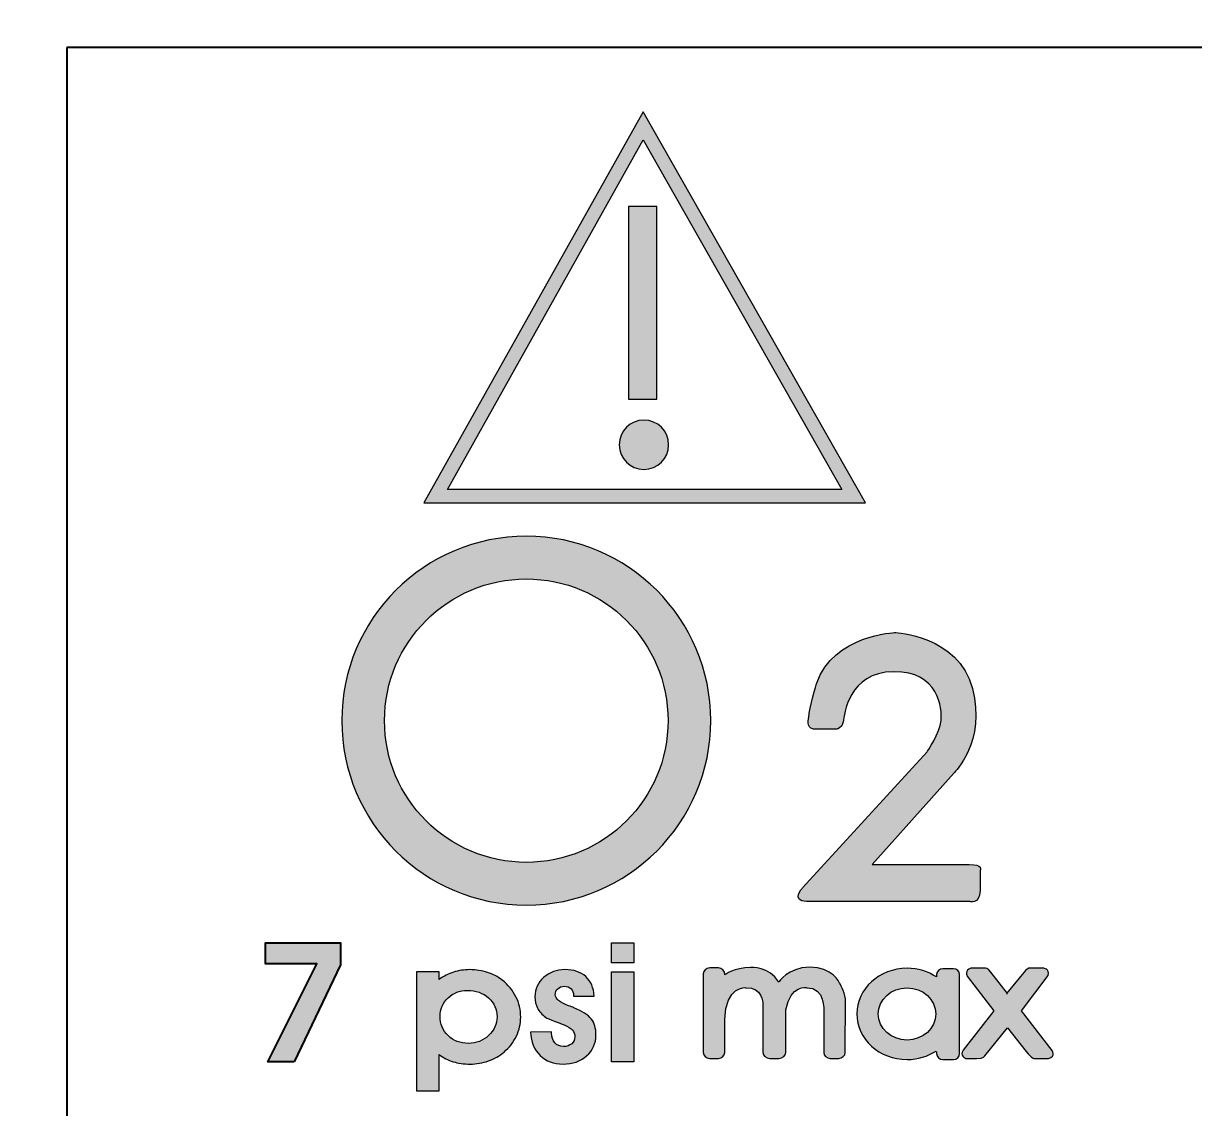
# Model space of a CAD drawing. Header units: inches. Extents: x 0.3 to 16.7, y 0.1 to 10.9.
# Drawn here: x 10.986 to 11.586, y 6.344 to 6.9 of the extents above; entities that cross this region are included whole.
import ezdxf

# ---------------------------------------------------------------- set-up
doc = ezdxf.new("R2010")
doc.units = ezdxf.units.IN
doc.header["$MEASUREMENT"] = 0
doc.header["$PDSIZE"] = -1
doc.layers.add('DIM', color=7, linetype='Continuous')
doc.layers.add('Layer 1', color=7, linetype='Continuous')
doc.styles.add('ROMANS', font='ROMANS.SHX')
doc.dimstyles.get("Standard").update_dxf_attribs({"dimtxt": 0.18, "dimasz": 0.18, "dimexe": 0.18, "dimexo": 0.0625, "dimgap": 0.09, "dimtad": 0, "dimtih": 1, "dimtoh": 1, "dimdec": 4, "dimzin": 0, "dimdsep": 46, "dimtxsty": 'Standard', "dimcen": 0.09, "dimadec": 0, "dimazin": 0, "dimtfac": 1, "dimtdec": 4, "dimtofl": 0, "dimtmove": 0, "dimatfit": 3, "dimfxl": 0, "dimtolj": 1, "dimtzin": 0, "dimarcsym": 0})

# ---------------------------------------------------------------- blocks, each defined once
blk = doc.blocks.new('*D2')
at = {"layer": 'Defpoints', "color": 0}
for p in [(11.59906, 7.6552), (11.00851, 6.88808), (11.59906, 6.88808)]:
    blk.add_point(p, dxfattribs=at)
at = {"layer": 'DIM', "color": 0, "lineweight": -2}
for p, q in [((11.00851, 6.94808), (11.00851, 7.7177)), ((11.59906, 6.94808), (11.59906, 7.7177)), ((10.87851, 7.6552), (10.74851, 7.6552)), ((11.72906, 7.6552), (11.85906, 7.6552))]:
    blk.add_line(p, q, dxfattribs=at)
at = {"layer": 'DIM', "color": 0}
for points in [[(10.87851, 7.67686), (10.87851, 7.63353), (11.00851, 7.6552)], [(11.72906, 7.67686), (11.72906, 7.63353), (11.59906, 7.6552)]]:
    blk.add_solid(points, dxfattribs=at)
at = {"layer": 'DIM', "color": 0, "insert": (11.30379, 7.6552), "char_height": 0.125, "attachment_point": 5, "style": 'ROMANS'}
blk.add_mtext('\\A1;(15)', dxfattribs=at)

msp = doc.modelspace()

# ---------------------------------------------------------------- hatches: boundary and pattern name
at = {"layer": 'DIM'}
h = msp.add_hatch(color=256, dxfattribs=at)
edge = h.paths.add_edge_path()
edge.add_spline(control_points=[(11.29165, 6.68431), (11.29165, 6.69131), (11.2973, 6.69697), (11.3043, 6.69697), (11.3113, 6.69697), (11.31696, 6.69131), (11.31696, 6.68431), (11.31696, 6.67732), (11.3113, 6.67165), (11.3043, 6.67165), (11.2973, 6.67165), (11.29165, 6.67732), (11.29165, 6.68431)], knot_values=[0, 0, 0, 0, 1, 1, 1, 2, 2, 2, 3, 3, 3, 4, 4, 4, 4], degree=3, periodic=0)
h = msp.add_hatch(color=256, dxfattribs=at)
edge = h.paths.add_edge_path()
edge.add_spline(control_points=[(11.14944, 6.54286), (11.14944, 6.59508), (11.19178, 6.63743), (11.244, 6.63743), (11.29623, 6.63743), (11.33856, 6.59508), (11.33856, 6.54286), (11.33856, 6.49063), (11.29623, 6.44829), (11.244, 6.44829), (11.19178, 6.44829), (11.14944, 6.49063), (11.14944, 6.54286)], knot_values=[0, 0, 0, 0, 1, 1, 1, 2, 2, 2, 3, 3, 3, 4, 4, 4, 4], degree=3, periodic=0)
edge = h.paths.add_edge_path(flags=16)
edge.add_spline(control_points=[(11.244, 6.4702), (11.28414, 6.4702), (11.31666, 6.50273), (11.31666, 6.54286), (11.31666, 6.58298), (11.28414, 6.61551), (11.244, 6.61551), (11.20388, 6.61551), (11.17135, 6.58298), (11.17135, 6.54286), (11.17135, 6.50273), (11.20388, 6.4702), (11.244, 6.4702)], knot_values=[0, 0, 0, 0, 1, 1, 1, 2, 2, 2, 3, 3, 3, 4, 4, 4, 4], degree=3, periodic=0)
h = msp.add_hatch(color=256, dxfattribs=at)
edge = h.paths.add_edge_path()
edge.add_spline(control_points=[(11.39116, 6.53858), (11.39116, 6.53858), (11.40322, 6.53858), (11.40322, 6.53858), (11.40322, 6.53858), (11.40589, 6.53884), (11.40642, 6.54233), (11.40695, 6.5458), (11.40909, 6.5677), (11.43231, 6.56797), (11.45555, 6.56823), (11.45716, 6.549), (11.45663, 6.54286), (11.4561, 6.53672), (11.44943, 6.52682), (11.44943, 6.52682), (11.44943, 6.52682), (11.38559, 6.45711), (11.38559, 6.45711), (11.38559, 6.45711), (11.37943, 6.45043), (11.3877, 6.45016), (11.3877, 6.45016), (11.47104, 6.45016), (11.47104, 6.45016), (11.47104, 6.45016), (11.47641, 6.44829), (11.47667, 6.45577), (11.47667, 6.45577), (11.47667, 6.46621), (11.47667, 6.46621), (11.47667, 6.46621), (11.47828, 6.46914), (11.47104, 6.46914), (11.47104, 6.46914), (11.42135, 6.46914), (11.42135, 6.46914), (11.42135, 6.46914), (11.46331, 6.51614), (11.46331, 6.51614), (11.46331, 6.51614), (11.47985, 6.53218), (11.47265, 6.55943), (11.46545, 6.58667), (11.43313, 6.58801), (11.43313, 6.58801), (11.43313, 6.58801), (11.40161, 6.58719), (11.39278, 6.56182), (11.39278, 6.56182), (11.38906, 6.54955), (11.38877, 6.54448), (11.38877, 6.54448), (11.38717, 6.53912), (11.39116, 6.53858)], knot_values=[0, 0, 0, 0, 1, 1, 1, 2, 2, 2, 3, 3, 3, 4, 4, 4, 5, 5, 5, 6, 6, 6, 7, 7, 7, 8, 8, 8, 9, 9, 9, 10, 10, 10, 11, 11, 11, 12, 12, 12, 13, 13, 13, 14, 14, 14, 15, 15, 15, 16, 16, 16, 17, 17, 17, 18, 18, 18, 18], degree=3, periodic=0)
for points in [[(11.125, 6.368), (11.11161, 6.368), (11.1366, 6.41819), (11.11041, 6.41819), (11.11041, 6.4289), (11.14874, 6.4289), (11.14874, 6.41762)], [(11.29918, 6.41868), (11.28768, 6.41868), (11.28768, 6.4289), (11.29918, 6.4289)], [(11.28768, 6.368), (11.28768, 6.41401), (11.29918, 6.41401), (11.29918, 6.368)]]:
    msp.add_hatch(color=256, dxfattribs=at).paths.add_polyline_path(points)
h = msp.add_hatch(color=256, dxfattribs=at)
edge = h.paths.add_edge_path()
edge.add_spline(control_points=[(11.19935, 6.37167), (11.19935, 6.37167), (11.19935, 6.3531), (11.19935, 6.3531), (11.19935, 6.3531), (11.18775, 6.3531), (11.18775, 6.3531), (11.18775, 6.3531), (11.18775, 6.41401), (11.18775, 6.41401), (11.18775, 6.41401), (11.19935, 6.41401), (11.19935, 6.41401), (11.19935, 6.41401), (11.19935, 6.41016), (11.19935, 6.41016), (11.20172, 6.41186), (11.20417, 6.41314), (11.20675, 6.41395), (11.20932, 6.41476), (11.21209, 6.41519), (11.21508, 6.41519), (11.21826, 6.41519), (11.22127, 6.41472), (11.2241, 6.4138), (11.22692, 6.41292), (11.22945, 6.41157), (11.23169, 6.40979), (11.23472, 6.40738), (11.23705, 6.40455), (11.2387, 6.40128), (11.24034, 6.39802), (11.24116, 6.39457), (11.24116, 6.39088), (11.24116, 6.38745), (11.24041, 6.38415), (11.23893, 6.38106), (11.23744, 6.37792), (11.23533, 6.37523), (11.2326, 6.37297), (11.23027, 6.37097), (11.22761, 6.36944), (11.22462, 6.36838), (11.22163, 6.36731), (11.21848, 6.36678), (11.21517, 6.36678), (11.21195, 6.36678), (11.20905, 6.36717), (11.2065, 6.36798), (11.20395, 6.36876), (11.20155, 6.37001), (11.19935, 6.37167)], knot_values=[0, 0, 0, 0, 1, 1, 1, 2, 2, 2, 3, 3, 3, 4, 4, 4, 5, 5, 5, 6, 6, 6, 7, 7, 7, 8, 8, 8, 9, 9, 9, 10, 10, 10, 11, 11, 11, 12, 12, 12, 13, 13, 13, 14, 14, 14, 15, 15, 15, 16, 16, 16, 17, 17, 17, 17], degree=3, periodic=0)
edge = h.paths.add_edge_path(flags=16)
edge.add_spline(control_points=[(11.1998, 6.39122), (11.1998, 6.38727), (11.20121, 6.38401), (11.20399, 6.38136), (11.20677, 6.37872), (11.21023, 6.3774), (11.21434, 6.3774), (11.21839, 6.3774), (11.22186, 6.37873), (11.22472, 6.38142), (11.22757, 6.38412), (11.22901, 6.38731), (11.22901, 6.39105), (11.22901, 6.39493), (11.22757, 6.39815), (11.2247, 6.4007), (11.22181, 6.40327), (11.21817, 6.40455), (11.21379, 6.40455), (11.20993, 6.40455), (11.20664, 6.40327), (11.2039, 6.40068), (11.20116, 6.39812), (11.1998, 6.39495), (11.1998, 6.39122)], knot_values=[0, 0, 0, 0, 1, 1, 1, 2, 2, 2, 3, 3, 3, 4, 4, 4, 5, 5, 5, 6, 6, 6, 7, 7, 7, 8, 8, 8, 8], degree=3, periodic=0)
h = msp.add_hatch(color=256, dxfattribs=at)
edge = h.paths.add_edge_path()
edge.add_spline(control_points=[(11.25695, 6.38327), (11.25695, 6.38327), (11.25695, 6.38262), (11.25695, 6.38262), (11.25695, 6.3806), (11.2575, 6.37894), (11.25865, 6.37768), (11.25978, 6.37641), (11.26127, 6.37577), (11.26306, 6.37577), (11.26477, 6.37577), (11.26618, 6.37624), (11.26727, 6.37719), (11.26836, 6.37812), (11.2689, 6.37935), (11.2689, 6.38083), (11.2689, 6.38221), (11.2685, 6.38332), (11.26771, 6.38419), (11.26691, 6.38509), (11.26548, 6.38597), (11.26344, 6.38686), (11.26226, 6.38734), (11.26055, 6.388), (11.25827, 6.38883), (11.25601, 6.38966), (11.25455, 6.39031), (11.25391, 6.39078), (11.25203, 6.39218), (11.25065, 6.39374), (11.24976, 6.39546), (11.24888, 6.39717), (11.24843, 6.39913), (11.24843, 6.40134), (11.24843, 6.4052), (11.24993, 6.40849), (11.25291, 6.41115), (11.25591, 6.41383), (11.25954, 6.41519), (11.2638, 6.41519), (11.2683, 6.41519), (11.27187, 6.414), (11.27449, 6.41162), (11.27712, 6.40925), (11.27855, 6.40595), (11.2788, 6.40166), (11.2788, 6.40166), (11.26822, 6.40166), (11.26822, 6.40166), (11.26822, 6.40166), (11.26822, 6.40193), (11.26822, 6.40193), (11.26822, 6.4034), (11.26778, 6.40455), (11.26696, 6.4054), (11.26611, 6.40622), (11.26494, 6.40664), (11.26344, 6.40664), (11.26211, 6.40664), (11.26101, 6.40622), (11.26014, 6.40542), (11.25927, 6.4046), (11.25883, 6.40358), (11.25883, 6.40234), (11.25883, 6.40033), (11.26109, 6.39847), (11.26564, 6.39672), (11.26684, 6.3963), (11.26775, 6.39594), (11.26839, 6.39568), (11.27275, 6.3939), (11.27572, 6.39199), (11.27732, 6.38994), (11.27893, 6.38787), (11.27972, 6.38512), (11.27972, 6.38165), (11.27972, 6.37733), (11.27812, 6.37379), (11.27494, 6.37098), (11.27175, 6.36819), (11.26772, 6.36678), (11.26287, 6.36678), (11.258, 6.36678), (11.25407, 6.36825), (11.25109, 6.37122), (11.24809, 6.37417), (11.24645, 6.37816), (11.24618, 6.38321), (11.24618, 6.38321), (11.25695, 6.38327), (11.25695, 6.38327)], knot_values=[0, 0, 0, 0, 1, 1, 1, 2, 2, 2, 3, 3, 3, 4, 4, 4, 5, 5, 5, 6, 6, 6, 7, 7, 7, 8, 8, 8, 9, 9, 9, 10, 10, 10, 11, 11, 11, 12, 12, 12, 13, 13, 13, 14, 14, 14, 15, 15, 15, 16, 16, 16, 17, 17, 17, 18, 18, 18, 19, 19, 19, 20, 20, 20, 21, 21, 21, 22, 22, 22, 23, 23, 23, 24, 24, 24, 25, 25, 25, 26, 26, 26, 27, 27, 27, 28, 28, 28, 29, 29, 29, 30, 30, 30, 30], degree=3, periodic=0)
h = msp.add_hatch(color=256, dxfattribs=at)
edge = h.paths.add_edge_path()
edge.add_spline(control_points=[(11.34575, 6.38958), (11.34575, 6.38958), (11.34575, 6.37275), (11.34575, 6.37275), (11.34575, 6.37107), (11.34426, 6.36968), (11.34244, 6.36968), (11.34244, 6.36968), (11.33807, 6.36968), (11.33807, 6.36968), (11.33623, 6.36968), (11.33474, 6.37107), (11.33474, 6.37275), (11.33474, 6.37275), (11.33474, 6.41302), (11.33474, 6.41302), (11.33474, 6.41467), (11.33623, 6.41606), (11.33807, 6.41606), (11.33807, 6.41606), (11.34244, 6.41606), (11.34244, 6.41606), (11.34426, 6.41606), (11.34575, 6.41467), (11.34575, 6.41302), (11.34575, 6.41302), (11.34575, 6.41247), (11.34575, 6.41247), (11.34575, 6.41247), (11.35054, 6.41621), (11.35898, 6.41632), (11.35898, 6.41632), (11.36862, 6.41688), (11.3735, 6.40888), (11.3735, 6.40888), (11.37772, 6.41621), (11.38929, 6.41646), (11.40086, 6.41671), (11.40462, 6.40829), (11.40462, 6.40829), (11.40462, 6.40829), (11.407, 6.40429), (11.40755, 6.40018), (11.40755, 6.40018), (11.40747, 6.37275), (11.40747, 6.37275), (11.40747, 6.37107), (11.40597, 6.36968), (11.40414, 6.36968), (11.40414, 6.36968), (11.39977, 6.36968), (11.39977, 6.36968), (11.39794, 6.36968), (11.39645, 6.37107), (11.39645, 6.37275), (11.39645, 6.37275), (11.39645, 6.39394), (11.39645, 6.39394), (11.39645, 6.39394), (11.39728, 6.4062), (11.38781, 6.40594), (11.38781, 6.40594), (11.37947, 6.4077), (11.377, 6.39451), (11.377, 6.39451), (11.377, 6.37275), (11.377, 6.37275), (11.377, 6.37107), (11.3754, 6.36968), (11.37342, 6.36968), (11.37342, 6.36968), (11.36878, 6.36968), (11.36878, 6.36968), (11.36683, 6.36968), (11.36523, 6.37107), (11.36523, 6.37275), (11.36523, 6.37275), (11.36523, 6.39794), (11.36523, 6.39794), (11.36523, 6.39794), (11.36505, 6.40636), (11.35659, 6.40594), (11.35659, 6.40594), (11.34612, 6.40719), (11.34575, 6.38958)], knot_values=[0, 0, 0, 0, 1, 1, 1, 2, 2, 2, 3, 3, 3, 4, 4, 4, 5, 5, 5, 6, 6, 6, 7, 7, 7, 8, 8, 8, 9, 9, 9, 10, 10, 10, 11, 11, 11, 12, 12, 12, 13, 13, 13, 14, 14, 14, 15, 15, 15, 16, 16, 16, 17, 17, 17, 18, 18, 18, 19, 19, 19, 20, 20, 20, 21, 21, 21, 22, 22, 22, 23, 23, 23, 24, 24, 24, 25, 25, 25, 26, 26, 26, 27, 27, 27, 28, 28, 28, 28], degree=3, periodic=0)
h = msp.add_hatch(color=256, dxfattribs=at)
edge = h.paths.add_edge_path()
edge.add_spline(control_points=[(11.45406, 6.37345), (11.44986, 6.37074), (11.4447, 6.36912), (11.43916, 6.36912), (11.42493, 6.36912), (11.41345, 6.37956), (11.41345, 6.3925), (11.41345, 6.40541), (11.42493, 6.41587), (11.43916, 6.41587), (11.44478, 6.41587), (11.45, 6.41423), (11.45423, 6.41145), (11.45423, 6.41145), (11.45429, 6.41214), (11.45429, 6.41214), (11.45429, 6.41214), (11.45429, 6.41267), (11.45429, 6.41267), (11.45429, 6.41432), (11.45572, 6.4157), (11.45749, 6.4157), (11.45749, 6.4157), (11.4629, 6.4157), (11.4629, 6.4157), (11.46466, 6.4157), (11.4661, 6.41432), (11.4661, 6.41267), (11.4661, 6.41267), (11.4661, 6.37215), (11.4661, 6.37215), (11.4661, 6.37047), (11.46466, 6.36912), (11.4629, 6.36912), (11.4629, 6.36912), (11.45749, 6.36912), (11.45749, 6.36912), (11.45572, 6.36912), (11.45429, 6.37047), (11.45429, 6.37215), (11.45429, 6.37215), (11.45429, 6.37312), (11.45429, 6.37312), (11.45429, 6.37312), (11.45406, 6.37345), (11.45406, 6.37345)], knot_values=[0, 0, 0, 0, 1, 1, 1, 2, 2, 2, 3, 3, 3, 4, 4, 4, 5, 5, 5, 6, 6, 6, 7, 7, 7, 8, 8, 8, 9, 9, 9, 10, 10, 10, 11, 11, 11, 12, 12, 12, 13, 13, 13, 14, 14, 14, 15, 15, 15, 15], degree=3, periodic=0)
edge = h.paths.add_edge_path(flags=16)
edge.add_spline(control_points=[(11.43916, 6.37909), (11.44729, 6.37909), (11.45389, 6.3851), (11.45389, 6.3925), (11.45389, 6.3999), (11.44729, 6.40589), (11.43916, 6.40589), (11.43101, 6.40589), (11.42442, 6.3999), (11.42442, 6.3925), (11.42442, 6.3851), (11.43101, 6.37909), (11.43916, 6.37909)], knot_values=[0, 0, 0, 0, 1, 1, 1, 2, 2, 2, 3, 3, 3, 4, 4, 4, 4], degree=3, periodic=0)
h = msp.add_hatch(color=256, dxfattribs=at)
edge = h.paths.add_edge_path()
edge.add_spline(control_points=[(11.48361, 6.39408), (11.48361, 6.39408), (11.47002, 6.41187), (11.47002, 6.41187), (11.47002, 6.41187), (11.46835, 6.41504), (11.47193, 6.41596), (11.47193, 6.41596), (11.479, 6.41596), (11.479, 6.41596), (11.479, 6.41596), (11.48067, 6.41605), (11.48205, 6.41396), (11.48205, 6.41396), (11.4906, 6.40294), (11.4906, 6.40294), (11.4906, 6.40294), (11.49005, 6.40294), (11.49005, 6.40294), (11.49005, 6.40294), (11.49987, 6.4147), (11.49987, 6.4147), (11.49987, 6.4147), (11.50088, 6.4163), (11.50306, 6.41596), (11.50306, 6.41596), (11.50904, 6.41596), (11.50904, 6.41596), (11.50904, 6.41596), (11.51264, 6.41563), (11.51143, 6.41221), (11.51143, 6.41221), (11.49777, 6.39408), (11.49777, 6.39408), (11.49777, 6.39408), (11.51346, 6.37379), (11.51346, 6.37379), (11.51346, 6.37379), (11.51565, 6.37103), (11.51173, 6.36962), (11.51173, 6.36962), (11.50444, 6.36962), (11.50444, 6.36962), (11.50444, 6.36962), (11.50306, 6.36945), (11.50024, 6.37329), (11.50024, 6.37329), (11.4906, 6.38539), (11.4906, 6.38539), (11.4906, 6.38539), (11.479, 6.37103), (11.479, 6.37103), (11.479, 6.37103), (11.47865, 6.36945), (11.47479, 6.36962), (11.47479, 6.36962), (11.46937, 6.36962), (11.46937, 6.36962), (11.46937, 6.36962), (11.46572, 6.37122), (11.4679, 6.37389), (11.4679, 6.37389), (11.48361, 6.39408), (11.48361, 6.39408)], knot_values=[0, 0, 0, 0, 1, 1, 1, 2, 2, 2, 3, 3, 3, 4, 4, 4, 5, 5, 5, 6, 6, 6, 7, 7, 7, 8, 8, 8, 9, 9, 9, 10, 10, 10, 11, 11, 11, 12, 12, 12, 13, 13, 13, 14, 14, 14, 15, 15, 15, 16, 16, 16, 17, 17, 17, 18, 18, 18, 19, 19, 19, 20, 20, 20, 21, 21, 21, 21], degree=3, periodic=0)
at = {"layer": 'Layer 1'}
h = msp.add_hatch(color=7, dxfattribs=at)
h.paths.add_polyline_path([(11.30395, 6.84066), (11.40573, 6.66141), (11.20368, 6.66141)])
h.paths.add_polyline_path([(11.30395, 6.85509), (11.19152, 6.65457), (11.41785, 6.65457)])
msp.add_hatch(color=7, dxfattribs=at).paths.add_polyline_path([(11.29646, 6.70774), (11.31092, 6.70774), (11.31092, 6.80649), (11.29646, 6.80649)])

# ---------------------------------------------------------------- linework, layer by layer
at = {"layer": 'DIM'}
msp.add_line((11.00851, 6.88808), (11.00851, 5.31328), dxfattribs=at)
msp.add_lwpolyline([(11.00851, 6.88808), (11.00851, 5.31328), (11.59906, 5.31328), (11.59906, 6.88808)], close=True, dxfattribs=at)
at = {"layer": 'Layer 1', "color": 7, "lineweight": 0}
for points in [[(11.30395, 6.85509), (11.19152, 6.65457), (11.41785, 6.65457), (11.30395, 6.85509)], [(11.30395, 6.84066), (11.40573, 6.66141), (11.20368, 6.66141), (11.30395, 6.84066)], [(11.29646, 6.70774), (11.31092, 6.70774), (11.31092, 6.80649), (11.29646, 6.80649), (11.29646, 6.70774)]]:
    msp.add_lwpolyline(points, dxfattribs=at)
at = {"layer": 'Layer 1', "color": 7}
msp.add_lwpolyline([(11.125, 6.368), (11.11161, 6.368), (11.1366, 6.41819), (11.11041, 6.41819), (11.11041, 6.4289), (11.14874, 6.4289), (11.14874, 6.41762), (11.125, 6.368)], dxfattribs=at)
at = {"layer": 'Layer 1', "lineweight": 0}
for points in [[(11.29918, 6.41868), (11.28768, 6.41868), (11.28768, 6.4289), (11.29918, 6.4289), (11.29918, 6.41868)], [(11.28768, 6.368), (11.28768, 6.41401), (11.29918, 6.41401), (11.29918, 6.368), (11.28768, 6.368)]]:
    msp.add_lwpolyline(points, dxfattribs=at)
at = {"layer": 'Layer 1', "color": 7, "lineweight": 0}
for points, knots in [([(11.29165, 6.68431), (11.29165, 6.69131), (11.2973, 6.69697), (11.3043, 6.69697), (11.3113, 6.69697), (11.31696, 6.69131), (11.31696, 6.68431), (11.31696, 6.67732), (11.3113, 6.67165), (11.3043, 6.67165), (11.2973, 6.67165), (11.29165, 6.67732), (11.29165, 6.68431)], [0, 0, 0, 0, 1, 1, 1, 2, 2, 2, 3, 3, 3, 4, 4, 4, 4]), ([(11.14944, 6.54286), (11.14944, 6.59508), (11.19178, 6.63743), (11.244, 6.63743), (11.29623, 6.63743), (11.33856, 6.59508), (11.33856, 6.54286), (11.33856, 6.49063), (11.29623, 6.44829), (11.244, 6.44829), (11.19178, 6.44829), (11.14944, 6.49063), (11.14944, 6.54286)], [0, 0, 0, 0, 1, 1, 1, 2, 2, 2, 3, 3, 3, 4, 4, 4, 4]), ([(11.244, 6.4702), (11.28414, 6.4702), (11.31666, 6.50273), (11.31666, 6.54286), (11.31666, 6.58298), (11.28414, 6.61551), (11.244, 6.61551), (11.20388, 6.61551), (11.17135, 6.58298), (11.17135, 6.54286), (11.17135, 6.50273), (11.20388, 6.4702), (11.244, 6.4702)], [0, 0, 0, 0, 1, 1, 1, 2, 2, 2, 3, 3, 3, 4, 4, 4, 4]), ([(11.39116, 6.53858), (11.39116, 6.53858), (11.40322, 6.53858), (11.40322, 6.53858), (11.40322, 6.53858), (11.40589, 6.53884), (11.40642, 6.54233), (11.40695, 6.5458), (11.40909, 6.5677), (11.43231, 6.56797), (11.45555, 6.56823), (11.45716, 6.549), (11.45663, 6.54286), (11.4561, 6.53672), (11.44943, 6.52682), (11.44943, 6.52682), (11.44943, 6.52682), (11.38559, 6.45711), (11.38559, 6.45711), (11.38559, 6.45711), (11.37943, 6.45043), (11.3877, 6.45016), (11.3877, 6.45016), (11.47104, 6.45016), (11.47104, 6.45016), (11.47104, 6.45016), (11.47641, 6.44829), (11.47667, 6.45577), (11.47667, 6.45577), (11.47667, 6.46621), (11.47667, 6.46621), (11.47667, 6.46621), (11.47828, 6.46914), (11.47104, 6.46914), (11.47104, 6.46914), (11.42135, 6.46914), (11.42135, 6.46914), (11.42135, 6.46914), (11.46331, 6.51614), (11.46331, 6.51614), (11.46331, 6.51614), (11.47985, 6.53218), (11.47265, 6.55943), (11.46545, 6.58667), (11.43313, 6.58801), (11.43313, 6.58801), (11.43313, 6.58801), (11.40161, 6.58719), (11.39278, 6.56182), (11.39278, 6.56182), (11.38906, 6.54955), (11.38877, 6.54448), (11.38877, 6.54448), (11.38717, 6.53912), (11.39116, 6.53858)], [0, 0, 0, 0, 1, 1, 1, 2, 2, 2, 3, 3, 3, 4, 4, 4, 5, 5, 5, 6, 6, 6, 7, 7, 7, 8, 8, 8, 9, 9, 9, 10, 10, 10, 11, 11, 11, 12, 12, 12, 13, 13, 13, 14, 14, 14, 15, 15, 15, 16, 16, 16, 17, 17, 17, 18, 18, 18, 18])]:
    msp.add_open_spline(points, degree=3, knots=knots, dxfattribs=at)
at = {"layer": 'Layer 1', "lineweight": 0}
for points, knots in [([(11.19935, 6.37167), (11.19935, 6.37167), (11.19935, 6.3531), (11.19935, 6.3531), (11.19935, 6.3531), (11.18775, 6.3531), (11.18775, 6.3531), (11.18775, 6.3531), (11.18775, 6.41401), (11.18775, 6.41401), (11.18775, 6.41401), (11.19935, 6.41401), (11.19935, 6.41401), (11.19935, 6.41401), (11.19935, 6.41016), (11.19935, 6.41016), (11.20172, 6.41186), (11.20417, 6.41314), (11.20675, 6.41395), (11.20932, 6.41476), (11.21209, 6.41519), (11.21508, 6.41519), (11.21826, 6.41519), (11.22127, 6.41472), (11.2241, 6.4138), (11.22692, 6.41292), (11.22945, 6.41157), (11.23169, 6.40979), (11.23472, 6.40738), (11.23705, 6.40455), (11.2387, 6.40128), (11.24034, 6.39802), (11.24116, 6.39457), (11.24116, 6.39088), (11.24116, 6.38745), (11.24041, 6.38415), (11.23893, 6.38106), (11.23744, 6.37792), (11.23533, 6.37523), (11.2326, 6.37297), (11.23027, 6.37097), (11.22761, 6.36944), (11.22462, 6.36838), (11.22163, 6.36731), (11.21848, 6.36678), (11.21517, 6.36678), (11.21195, 6.36678), (11.20905, 6.36717), (11.2065, 6.36798), (11.20395, 6.36876), (11.20155, 6.37001), (11.19935, 6.37167)], [0, 0, 0, 0, 1, 1, 1, 2, 2, 2, 3, 3, 3, 4, 4, 4, 5, 5, 5, 6, 6, 6, 7, 7, 7, 8, 8, 8, 9, 9, 9, 10, 10, 10, 11, 11, 11, 12, 12, 12, 13, 13, 13, 14, 14, 14, 15, 15, 15, 16, 16, 16, 17, 17, 17, 17]), ([(11.25695, 6.38327), (11.25695, 6.38327), (11.25695, 6.38262), (11.25695, 6.38262), (11.25695, 6.3806), (11.2575, 6.37894), (11.25865, 6.37768), (11.25978, 6.37641), (11.26127, 6.37577), (11.26306, 6.37577), (11.26477, 6.37577), (11.26618, 6.37624), (11.26727, 6.37719), (11.26836, 6.37812), (11.2689, 6.37935), (11.2689, 6.38083), (11.2689, 6.38221), (11.2685, 6.38332), (11.26771, 6.38419), (11.26691, 6.38509), (11.26548, 6.38597), (11.26344, 6.38686), (11.26226, 6.38734), (11.26055, 6.388), (11.25827, 6.38883), (11.25601, 6.38966), (11.25455, 6.39031), (11.25391, 6.39078), (11.25203, 6.39218), (11.25065, 6.39374), (11.24976, 6.39546), (11.24888, 6.39717), (11.24843, 6.39913), (11.24843, 6.40134), (11.24843, 6.4052), (11.24993, 6.40849), (11.25291, 6.41115), (11.25591, 6.41383), (11.25954, 6.41519), (11.2638, 6.41519), (11.2683, 6.41519), (11.27187, 6.414), (11.27449, 6.41162), (11.27712, 6.40925), (11.27855, 6.40595), (11.2788, 6.40166), (11.2788, 6.40166), (11.26822, 6.40166), (11.26822, 6.40166), (11.26822, 6.40166), (11.26822, 6.40193), (11.26822, 6.40193), (11.26822, 6.4034), (11.26778, 6.40455), (11.26696, 6.4054), (11.26611, 6.40622), (11.26494, 6.40664), (11.26344, 6.40664), (11.26211, 6.40664), (11.26101, 6.40622), (11.26014, 6.40542), (11.25927, 6.4046), (11.25883, 6.40358), (11.25883, 6.40234), (11.25883, 6.40033), (11.26109, 6.39847), (11.26564, 6.39672), (11.26684, 6.3963), (11.26775, 6.39594), (11.26839, 6.39568), (11.27275, 6.3939), (11.27572, 6.39199), (11.27732, 6.38994), (11.27893, 6.38787), (11.27972, 6.38512), (11.27972, 6.38165), (11.27972, 6.37733), (11.27812, 6.37379), (11.27494, 6.37098), (11.27175, 6.36819), (11.26772, 6.36678), (11.26287, 6.36678), (11.258, 6.36678), (11.25407, 6.36825), (11.25109, 6.37122), (11.24809, 6.37417), (11.24645, 6.37816), (11.24618, 6.38321), (11.24618, 6.38321), (11.25695, 6.38327), (11.25695, 6.38327)], [0, 0, 0, 0, 1, 1, 1, 2, 2, 2, 3, 3, 3, 4, 4, 4, 5, 5, 5, 6, 6, 6, 7, 7, 7, 8, 8, 8, 9, 9, 9, 10, 10, 10, 11, 11, 11, 12, 12, 12, 13, 13, 13, 14, 14, 14, 15, 15, 15, 16, 16, 16, 17, 17, 17, 18, 18, 18, 19, 19, 19, 20, 20, 20, 21, 21, 21, 22, 22, 22, 23, 23, 23, 24, 24, 24, 25, 25, 25, 26, 26, 26, 27, 27, 27, 28, 28, 28, 29, 29, 29, 30, 30, 30, 30]), ([(11.34575, 6.38958), (11.34575, 6.38958), (11.34575, 6.37274), (11.34575, 6.37274), (11.34575, 6.37107), (11.34426, 6.3697), (11.34244, 6.3697), (11.34244, 6.3697), (11.33807, 6.3697), (11.33807, 6.3697), (11.33623, 6.3697), (11.33474, 6.37107), (11.33474, 6.37274), (11.33474, 6.37274), (11.33474, 6.41301), (11.33474, 6.41301), (11.33474, 6.41467), (11.33623, 6.41605), (11.33807, 6.41605), (11.33807, 6.41605), (11.34244, 6.41605), (11.34244, 6.41605), (11.34426, 6.41605), (11.34575, 6.41467), (11.34575, 6.41301), (11.34575, 6.41301), (11.34575, 6.41247), (11.34575, 6.41247), (11.34575, 6.41247), (11.35054, 6.41621), (11.35898, 6.4163), (11.35898, 6.4163), (11.36862, 6.41689), (11.37349, 6.40886), (11.37349, 6.40886), (11.37772, 6.41621), (11.38929, 6.41645), (11.40086, 6.41672), (11.40462, 6.40828), (11.40462, 6.40828), (11.40462, 6.40828), (11.40702, 6.40429), (11.40756, 6.40018), (11.40756, 6.40018), (11.40747, 6.37274), (11.40747, 6.37274), (11.40747, 6.37107), (11.40597, 6.3697), (11.40417, 6.3697), (11.40417, 6.3697), (11.39979, 6.3697), (11.39979, 6.3697), (11.39796, 6.3697), (11.39647, 6.37107), (11.39647, 6.37274), (11.39647, 6.37274), (11.39647, 6.39393), (11.39647, 6.39393), (11.39647, 6.39393), (11.39728, 6.4062), (11.38783, 6.40595), (11.38783, 6.40595), (11.37948, 6.4077), (11.37699, 6.39451), (11.37699, 6.39451), (11.37699, 6.37274), (11.37699, 6.37274), (11.37699, 6.37107), (11.37541, 6.3697), (11.37342, 6.3697), (11.37342, 6.3697), (11.36878, 6.3697), (11.36878, 6.3697), (11.36683, 6.3697), (11.36524, 6.37107), (11.36524, 6.37274), (11.36524, 6.37274), (11.36524, 6.39792), (11.36524, 6.39792), (11.36524, 6.39792), (11.36504, 6.40635), (11.35658, 6.40595), (11.35658, 6.40595), (11.34612, 6.40718), (11.34575, 6.38958)], [0, 0, 0, 0, 1, 1, 1, 2, 2, 2, 3, 3, 3, 4, 4, 4, 5, 5, 5, 6, 6, 6, 7, 7, 7, 8, 8, 8, 9, 9, 9, 10, 10, 10, 11, 11, 11, 12, 12, 12, 13, 13, 13, 14, 14, 14, 15, 15, 15, 16, 16, 16, 17, 17, 17, 18, 18, 18, 19, 19, 19, 20, 20, 20, 21, 21, 21, 22, 22, 22, 23, 23, 23, 24, 24, 24, 25, 25, 25, 26, 26, 26, 27, 27, 27, 28, 28, 28, 28]), ([(11.45406, 6.37345), (11.44988, 6.37072), (11.44471, 6.36912), (11.43915, 6.36912), (11.42495, 6.36912), (11.41343, 6.37959), (11.41343, 6.39248), (11.41343, 6.40542), (11.42495, 6.41587), (11.43915, 6.41587), (11.44478, 6.41587), (11.45, 6.41423), (11.45425, 6.41145), (11.45425, 6.41145), (11.4543, 6.41215), (11.4543, 6.41215), (11.4543, 6.41215), (11.4543, 6.41265), (11.4543, 6.41265), (11.4543, 6.41434), (11.45572, 6.41569), (11.4575, 6.41569), (11.4575, 6.41569), (11.4629, 6.41569), (11.4629, 6.41569), (11.46468, 6.41569), (11.46611, 6.41434), (11.46611, 6.41265), (11.46611, 6.41265), (11.46611, 6.37214), (11.46611, 6.37214), (11.46611, 6.37049), (11.46468, 6.36912), (11.4629, 6.36912), (11.4629, 6.36912), (11.4575, 6.36912), (11.4575, 6.36912), (11.45572, 6.36912), (11.4543, 6.37049), (11.4543, 6.37214), (11.4543, 6.37214), (11.4543, 6.37314), (11.4543, 6.37314), (11.4543, 6.37314), (11.45406, 6.37345), (11.45406, 6.37345)], [0, 0, 0, 0, 1, 1, 1, 2, 2, 2, 3, 3, 3, 4, 4, 4, 5, 5, 5, 6, 6, 6, 7, 7, 7, 8, 8, 8, 9, 9, 9, 10, 10, 10, 11, 11, 11, 12, 12, 12, 13, 13, 13, 14, 14, 14, 15, 15, 15, 15]), ([(11.48361, 6.39408), (11.48361, 6.39408), (11.47002, 6.41187), (11.47002, 6.41187), (11.47002, 6.41187), (11.46835, 6.41504), (11.47193, 6.41596), (11.47193, 6.41596), (11.479, 6.41596), (11.479, 6.41596), (11.479, 6.41596), (11.48067, 6.41605), (11.48205, 6.41396), (11.48205, 6.41396), (11.4906, 6.40294), (11.4906, 6.40294), (11.4906, 6.40294), (11.49005, 6.40294), (11.49005, 6.40294), (11.49005, 6.40294), (11.49987, 6.4147), (11.49987, 6.4147), (11.49987, 6.4147), (11.50088, 6.4163), (11.50306, 6.41596), (11.50306, 6.41596), (11.50904, 6.41596), (11.50904, 6.41596), (11.50904, 6.41596), (11.51264, 6.41563), (11.51143, 6.41221), (11.51143, 6.41221), (11.49777, 6.39408), (11.49777, 6.39408), (11.49777, 6.39408), (11.51346, 6.37379), (11.51346, 6.37379), (11.51346, 6.37379), (11.51565, 6.37103), (11.51173, 6.36962), (11.51173, 6.36962), (11.50444, 6.36962), (11.50444, 6.36962), (11.50444, 6.36962), (11.50306, 6.36945), (11.50024, 6.37329), (11.50024, 6.37329), (11.4906, 6.38539), (11.4906, 6.38539), (11.4906, 6.38539), (11.479, 6.37103), (11.479, 6.37103), (11.479, 6.37103), (11.47865, 6.36945), (11.47479, 6.36962), (11.47479, 6.36962), (11.46937, 6.36962), (11.46937, 6.36962), (11.46937, 6.36962), (11.46572, 6.37122), (11.4679, 6.37389), (11.4679, 6.37389), (11.48361, 6.39408), (11.48361, 6.39408)], [0, 0, 0, 0, 1, 1, 1, 2, 2, 2, 3, 3, 3, 4, 4, 4, 5, 5, 5, 6, 6, 6, 7, 7, 7, 8, 8, 8, 9, 9, 9, 10, 10, 10, 11, 11, 11, 12, 12, 12, 13, 13, 13, 14, 14, 14, 15, 15, 15, 16, 16, 16, 17, 17, 17, 18, 18, 18, 19, 19, 19, 20, 20, 20, 21, 21, 21, 21]), ([(11.43915, 6.3791), (11.44727, 6.3791), (11.45389, 6.38509), (11.45389, 6.39248), (11.45389, 6.39988), (11.44727, 6.40588), (11.43915, 6.40588), (11.43102, 6.40588), (11.42442, 6.39988), (11.42442, 6.39248), (11.42442, 6.38509), (11.43102, 6.3791), (11.43915, 6.3791)], [0, 0, 0, 0, 1, 1, 1, 2, 2, 2, 3, 3, 3, 4, 4, 4, 4]), ([(11.1998, 6.39122), (11.1998, 6.38727), (11.20121, 6.38401), (11.20399, 6.38136), (11.20677, 6.37872), (11.21023, 6.3774), (11.21434, 6.3774), (11.21839, 6.3774), (11.22186, 6.37873), (11.22472, 6.38142), (11.22757, 6.38412), (11.22901, 6.38731), (11.22901, 6.39105), (11.22901, 6.39493), (11.22757, 6.39815), (11.2247, 6.4007), (11.22181, 6.40327), (11.21817, 6.40455), (11.21379, 6.40455), (11.20993, 6.40455), (11.20664, 6.40327), (11.2039, 6.40068), (11.20116, 6.39812), (11.1998, 6.39495), (11.1998, 6.39122)], [0, 0, 0, 0, 1, 1, 1, 2, 2, 2, 3, 3, 3, 4, 4, 4, 5, 5, 5, 6, 6, 6, 7, 7, 7, 8, 8, 8, 8])]:
    msp.add_open_spline(points, degree=3, knots=knots, dxfattribs=at)

# ---------------------------------------------------------------- dimensions: what is measured, and where the dimension line sits
at = {"layer": 'DIM'}
dim = msp.add_linear_dim(base=(11.59906, 7.6552), p1=(11.00851, 6.88808), p2=(11.59906, 6.88808), text='(<>)', dimstyle='Standard', override={"dimtxt": 0.125, "dimasz": 0.13, "dimexe": 0.0625, "dimexo": 0.06, "dimgap": 0.06, "dimdec": 0, "dimlfac": 25.4, "dimzin": 4, "dimtxsty": 'ROMANS', "dimazin": 1, "dimtdec": 0, "dimtzin": 4}, dxfattribs=at)
dim.commit()
dim.dimension.update_dxf_attribs({"geometry": '*D2', "text_midpoint": (11.30379, 7.6552)})

doc.saveas('drawing.dxf')
